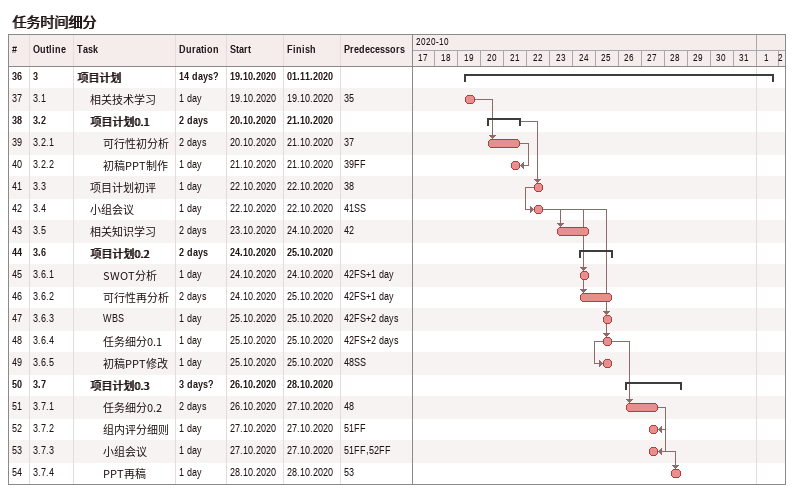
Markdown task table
任务时间细分

| ID | WBS | Task | Duration | Start | Finish | Predecessors |
|---|---|---|---|---|---|---|
| 36 | 3 | **项目计划** | 14d? | 2020-10-19 | 2020-11-01 |  |
| 37 | 3.1 | 相关技术学习 | 1d | 2020-10-19 | 2020-10-19 | 35 |
| 38 | 3.2 | **项目计划0.1** | 2d | 2020-10-20 | 2020-10-21 |  |
| 39 | 3.2.1 | 可行性初分析 | 2d | 2020-10-20 | 2020-10-21 | 37 |
| 40 | 3.2.2 | 初稿PPT制作 | 1d | 2020-10-21 | 2020-10-21 | 39FF |
| 41 | 3.3 | 项目计划初评 | 1d | 2020-10-22 | 2020-10-22 | 38 |
| 42 | 3.4 | 小组会议 | 1d | 2020-10-22 | 2020-10-22 | 41SS |
| 43 | 3.5 | 相关知识学习 | 2d | 2020-10-23 | 2020-10-24 | 42 |
| 44 | 3.6 | **项目计划0.2** | 2d | 2020-10-24 | 2020-10-25 |  |
| 45 | 3.6.1 | SWOT分析 | 1d | 2020-10-24 | 2020-10-24 | 42FS+1d |
| 46 | 3.6.2 | 可行性再分析 | 2d | 2020-10-24 | 2020-10-25 | 42FS+1d |
| 47 | 3.6.3 | WBS | 1d | 2020-10-25 | 2020-10-25 | 42FS+2d |
| 48 | 3.6.4 | 任务细分0.1 | 1d | 2020-10-25 | 2020-10-25 | 42FS+2d |
| 49 | 3.6.5 | 初稿PPT修改 | 1d | 2020-10-25 | 2020-10-25 | 48SS |
| 50 | 3.7 | **项目计划0.3** | 3d? | 2020-10-26 | 2020-10-28 |  |
| 51 | 3.7.1 | 任务细分0.2 | 2d | 2020-10-26 | 2020-10-27 | 48 |
| 52 | 3.7.2 | 组内评分细则 | 1d | 2020-10-27 | 2020-10-27 | 51FF |
| 53 | 3.7.3 | 小组会议 | 1d | 2020-10-27 | 2020-10-27 | 51FF, 52FF |
| 54 | 3.7.4 | PPT再稿 | 1d | 2020-10-28 | 2020-10-28 | 53 |
